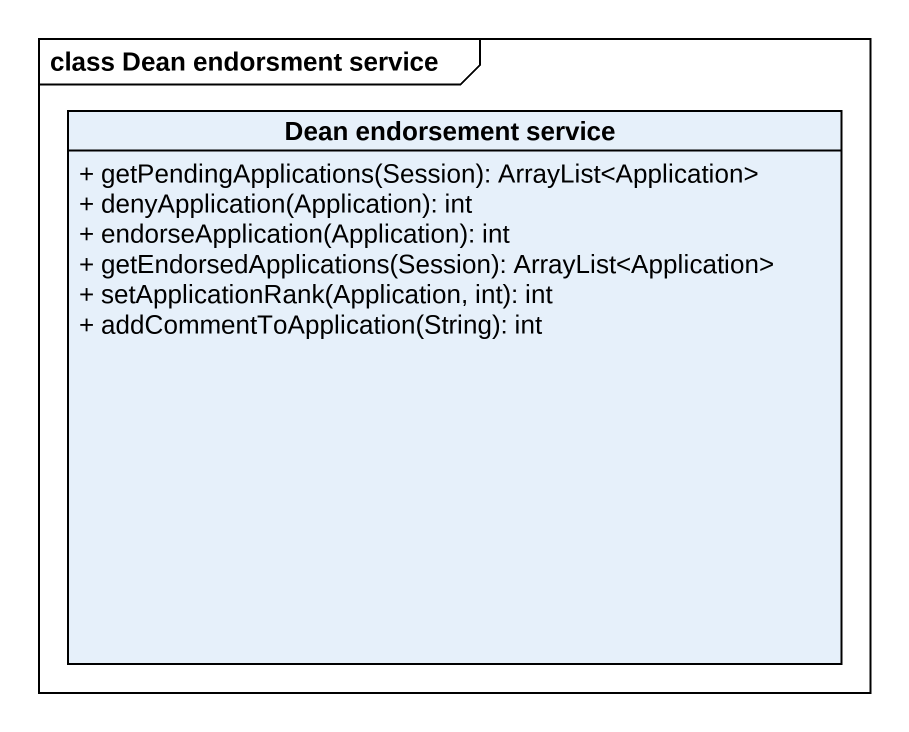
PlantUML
@startuml
mainframe class Dean endorsment service
hide circle
hide empty members
skinparam classAttributeIconSize 0
class "Dean endorsement service" as Dean_endorsement_service {
  + getPendingApplications(Session): ArrayList<Application>
  + denyApplication(Application): int
  + endorseApplication(Application): int
  + getEndorsedApplications(Session): ArrayList<Application>
  + setApplicationRank(Application, int): int
  + addCommentToApplication(String): int
}
@enduml
